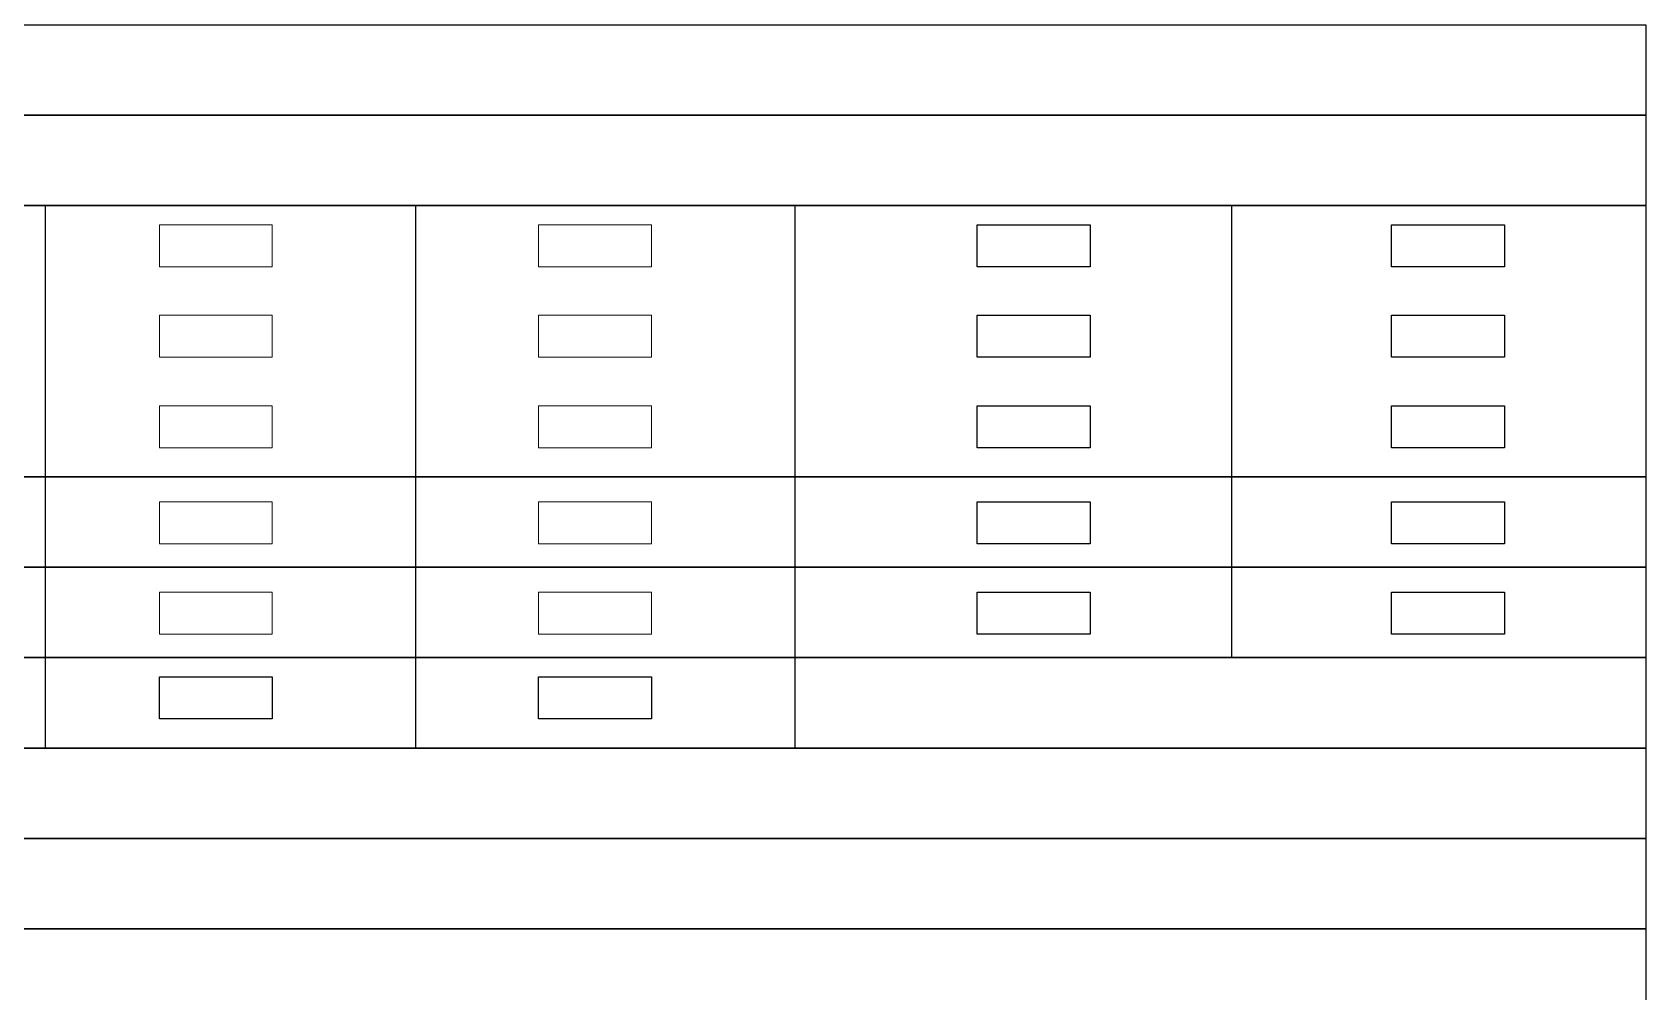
# Model space of a CAD drawing. Header units: millimetres. Extents: x -9481 to -9286, y 28723 to 28853.
# Drawn here: x -9451.51 to -9442.23, y 28771.66 to 28777.19 of the extents above; entities that cross this region are included whole.
import ezdxf

# ---------------------------------------------------------------- set-up
doc = ezdxf.new("R2010")
doc.units = ezdxf.units.MM
doc.linetypes.add('CONTINULUS', pattern=[0])
doc.linetypes.add('DASHED', pattern=[0.75, 0.5, -0.25])
for name, color, linetype, plot in [('BLK_1_FLR_-1_LIFT_1', 7, 'Continuous', False), ('BLK_1_FLR_-1_LIFT_2', 7, 'Continuous', False), ('BLK_1_FLR_-1_LIFT_3', 7, 'Continuous', False), ('BLK_1_FLR_-2_LIFT_1', 7, 'Continuous', False), ('BLK_1_FLR_-2_LIFT_2', 7, 'Continuous', False), ('BLK_1_FLR_-2_LIFT_3', 7, 'Continuous', False)]:
    doc.layers.add(name, color=color, linetype=linetype, plot=plot)
for name, color, linetype, lineweight in [('BLK_1_FLR_2_LIFT_3', 1, 'DASHED', 9), ('BLK_1_FLR_3_LIFT_1', 7, 'Continuous', 0), ('BLK_1_FLR_3_LIFT_2', 1, 'DASHED', 9), ('BLK_1_FLR_4_LIFT_1', 7, 'Continuous', 0), ('BLK_1_FLR_4_LIFT_2', 1, 'DASHED', 9), ('BLK_1_FLR_4_LIFT_3', 1, 'DASHED', 9)]:
    doc.layers.add(name, color=color, linetype=linetype, lineweight=lineweight)
doc.layers.add('BLK_1_FLR_3_UNITFA', color=7, linetype='Continuous')
doc.layers.add('BLK_1_FLR_4_UNITFA', color=7, linetype='Continuous')

msp = doc.modelspace()

# ---------------------------------------------------------------- linework, layer by layer
for p, q in [((-9451.4401, 28776.1885), (-9451.4401, 28775.6678)), ((-9449.3086, 28776.1885), (-9449.3086, 28775.6678)), ((-9447.1263, 28776.1885), (-9447.1263, 28775.6678)), ((-9444.6141, 28776.1885), (-9444.6141, 28775.6678)), ((-9451.4401, 28775.6678), (-9451.4401, 28775.1472)), ((-9449.3086, 28775.6678), (-9449.3086, 28775.1472)), ((-9447.1263, 28775.6678), (-9447.1263, 28775.1472)), ((-9444.6141, 28775.6678), (-9444.6141, 28775.1472)), ((-9451.4401, 28775.1472), (-9451.4401, 28774.6265)), ((-9449.3086, 28775.1472), (-9449.3086, 28774.6265)), ((-9447.1263, 28775.1472), (-9447.1263, 28774.6265)), ((-9444.6141, 28775.1472), (-9444.6141, 28774.6265)), ((-9451.4401, 28774.6265), (-9451.4401, 28774.1059)), ((-9449.3086, 28774.6265), (-9449.3086, 28774.1059)), ((-9447.1263, 28774.6265), (-9447.1263, 28774.1059)), ((-9444.6141, 28774.6265), (-9444.6141, 28774.1059)), ((-9451.4401, 28774.1059), (-9451.4401, 28773.5853)), ((-9449.3086, 28774.1059), (-9449.3086, 28773.5853)), ((-9447.1263, 28774.1059), (-9447.1263, 28773.5853)), ((-9444.6141, 28774.1059), (-9444.6141, 28773.5853)), ((-9451.4401, 28773.5853), (-9451.4401, 28773.0646)), ((-9449.3086, 28773.5853), (-9449.3086, 28773.0646)), ((-9447.1263, 28773.5853), (-9447.1263, 28773.0646))]:
    msp.add_line(p, q)
for points in [[(-9481.2579, 28777.2298), (-9442.23, 28777.2298), (-9442.23, 28776.7091), (-9481.2579, 28776.7091), (-9481.2579, 28777.2298)], [(-9481.2579, 28776.7091), (-9442.23, 28776.7091), (-9442.23, 28776.1885), (-9481.2579, 28776.1885), (-9481.2579, 28776.7091)], [(-9481.2579, 28773.5853), (-9442.23, 28773.5853), (-9442.23, 28773.0646), (-9481.2579, 28773.0646)], [(-9481.2579, 28773.0646), (-9442.23, 28773.0646), (-9442.23, 28772.544), (-9481.2579, 28772.544)], [(-9481.2579, 28772.544), (-9442.23, 28772.544), (-9442.23, 28772.0233), (-9481.2579, 28772.0233)], [(-9481.2579, 28772.0233), (-9442.23, 28772.0233), (-9442.23, 28771.5027), (-9481.2579, 28771.5027), (-9481.2579, 28772.0233)]]:
    msp.add_lwpolyline(points, close=True)
for points in [[(-9481.2579, 28775.6678), (-9481.2579, 28776.1885), (-9442.23, 28776.1885), (-9442.23, 28775.6678)], [(-9442.23, 28775.6678), (-9442.23, 28775.1472)], [(-9442.23, 28775.1472), (-9442.23, 28774.6265), (-9461.7318, 28774.6265)], [(-9461.7318, 28774.6265), (-9442.23, 28774.6265), (-9442.23, 28774.1059), (-9461.7318, 28774.1059)], [(-9461.7318, 28774.1059), (-9442.23, 28774.1059), (-9442.23, 28773.5853), (-9481.2579, 28773.5853), (-9481.2579, 28774.1059), (-9481.2579, 28774.1059)]]:
    msp.add_lwpolyline(points)
at = {"layer": 'BLK_1_FLR_-1_LIFT_1', "color": 1}
msp.add_lwpolyline([(-9446.0767, 28776.0774), (-9445.4275, 28776.0774), (-9445.4275, 28775.8352), (-9446.0767, 28775.8352)], close=True, dxfattribs=at)
at = {"layer": 'BLK_1_FLR_-1_LIFT_1', "color": 2}
msp.add_lwpolyline([(-9446.0767, 28774.4829), (-9445.4275, 28774.4829), (-9445.4275, 28774.2407), (-9446.0767, 28774.2407)], close=True, dxfattribs=at)
at = {"layer": 'BLK_1_FLR_-1_LIFT_1', "color": 3}
msp.add_lwpolyline([(-9446.0767, 28773.9622), (-9445.4275, 28773.9622), (-9445.4275, 28773.7201), (-9446.0767, 28773.7201)], close=True, dxfattribs=at)
at = {"layer": 'BLK_1_FLR_-1_LIFT_2', "color": 1}
msp.add_lwpolyline([(-9446.0767, 28775.5567), (-9445.4275, 28775.5567), (-9445.4275, 28775.3146), (-9446.0767, 28775.3146)], close=True, dxfattribs=at)
at = {"layer": 'BLK_1_FLR_-1_LIFT_3', "color": 1}
msp.add_lwpolyline([(-9446.0767, 28775.0361), (-9445.4275, 28775.0361), (-9445.4275, 28774.7939), (-9446.0767, 28774.7939)], close=True, dxfattribs=at)
at = {"layer": 'BLK_1_FLR_-2_LIFT_1', "color": 1}
msp.add_lwpolyline([(-9443.6925, 28776.0774), (-9443.0433, 28776.0774), (-9443.0433, 28775.8352), (-9443.6925, 28775.8352)], close=True, dxfattribs=at)
at = {"layer": 'BLK_1_FLR_-2_LIFT_1', "color": 2}
msp.add_lwpolyline([(-9443.6925, 28774.4829), (-9443.0433, 28774.4829), (-9443.0433, 28774.2407), (-9443.6925, 28774.2407)], close=True, dxfattribs=at)
at = {"layer": 'BLK_1_FLR_-2_LIFT_1', "color": 3}
msp.add_lwpolyline([(-9443.6925, 28773.9622), (-9443.0433, 28773.9622), (-9443.0433, 28773.7201), (-9443.6925, 28773.7201)], close=True, dxfattribs=at)
at = {"layer": 'BLK_1_FLR_-2_LIFT_2', "color": 1}
msp.add_lwpolyline([(-9443.6925, 28775.5567), (-9443.0433, 28775.5567), (-9443.0433, 28775.3146), (-9443.6925, 28775.3146)], close=True, dxfattribs=at)
at = {"layer": 'BLK_1_FLR_-2_LIFT_3', "color": 1}
msp.add_lwpolyline([(-9443.6925, 28775.0361), (-9443.0433, 28775.0361), (-9443.0433, 28774.7939), (-9443.6925, 28774.7939)], close=True, dxfattribs=at)
at = {"layer": 'BLK_1_FLR_2_LIFT_3', "color": 1, "linetype": 'CONTINULUS', "ltscale": 0.05}
msp.add_lwpolyline([(-9450.7832, 28775.0361), (-9450.134, 28775.0361), (-9450.134, 28774.7939), (-9450.7832, 28774.7939)], close=True, dxfattribs=at)
at = {"layer": 'BLK_1_FLR_3_LIFT_1', "color": 1, "linetype": 'CONTINULUS', "ltscale": 0.05}
msp.add_lwpolyline([(-9450.7832, 28776.0774), (-9450.134, 28776.0774), (-9450.134, 28775.8352), (-9450.7832, 28775.8352)], close=True, dxfattribs=at)
at = {"layer": 'BLK_1_FLR_3_LIFT_1', "color": 2, "linetype": 'CONTINULUS', "ltscale": 0.05}
msp.add_lwpolyline([(-9450.7832, 28774.4829), (-9450.134, 28774.4829), (-9450.134, 28774.2407), (-9450.7832, 28774.2407)], close=True, dxfattribs=at)
at = {"layer": 'BLK_1_FLR_3_LIFT_1', "color": 3, "linetype": 'CONTINULUS', "ltscale": 0.05}
msp.add_lwpolyline([(-9450.7832, 28773.9622), (-9450.134, 28773.9622), (-9450.134, 28773.7201), (-9450.7832, 28773.7201)], close=True, dxfattribs=at)
at = {"layer": 'BLK_1_FLR_3_LIFT_2', "color": 1, "linetype": 'CONTINULUS', "ltscale": 0.05}
msp.add_lwpolyline([(-9450.7832, 28775.5567), (-9450.134, 28775.5567), (-9450.134, 28775.3146), (-9450.7832, 28775.3146)], close=True, dxfattribs=at)
at = {"layer": 'BLK_1_FLR_3_UNITFA', "color": 8}
msp.add_lwpolyline([(-9450.7832, 28773.4741), (-9450.134, 28773.4741), (-9450.134, 28773.232), (-9450.7832, 28773.232)], close=True, dxfattribs=at)
at = {"layer": 'BLK_1_FLR_4_LIFT_1', "color": 1, "linetype": 'CONTINULUS', "ltscale": 0.05}
msp.add_lwpolyline([(-9448.6009, 28776.0774), (-9447.9518, 28776.0774), (-9447.9518, 28775.8352), (-9448.6009, 28775.8352)], close=True, dxfattribs=at)
at = {"layer": 'BLK_1_FLR_4_LIFT_1', "color": 2, "linetype": 'CONTINULUS', "ltscale": 0.05}
msp.add_lwpolyline([(-9448.6009, 28774.4829), (-9447.9518, 28774.4829), (-9447.9518, 28774.2407), (-9448.6009, 28774.2407)], close=True, dxfattribs=at)
at = {"layer": 'BLK_1_FLR_4_LIFT_1', "color": 3, "linetype": 'CONTINULUS', "ltscale": 0.05}
msp.add_lwpolyline([(-9448.6009, 28773.9622), (-9447.9518, 28773.9622), (-9447.9518, 28773.7201), (-9448.6009, 28773.7201)], close=True, dxfattribs=at)
at = {"layer": 'BLK_1_FLR_4_LIFT_2', "color": 1, "linetype": 'CONTINULUS', "ltscale": 0.05}
msp.add_lwpolyline([(-9448.6009, 28775.5567), (-9447.9518, 28775.5567), (-9447.9518, 28775.3146), (-9448.6009, 28775.3146)], close=True, dxfattribs=at)
at = {"layer": 'BLK_1_FLR_4_LIFT_3', "color": 1, "linetype": 'CONTINULUS', "ltscale": 0.05}
msp.add_lwpolyline([(-9448.6009, 28775.0361), (-9447.9518, 28775.0361), (-9447.9518, 28774.7939), (-9448.6009, 28774.7939)], close=True, dxfattribs=at)
at = {"layer": 'BLK_1_FLR_4_UNITFA', "color": 8}
msp.add_lwpolyline([(-9448.6009, 28773.4741), (-9447.9518, 28773.4741), (-9447.9518, 28773.232), (-9448.6009, 28773.232)], close=True, dxfattribs=at)

doc.saveas('drawing.dxf')
